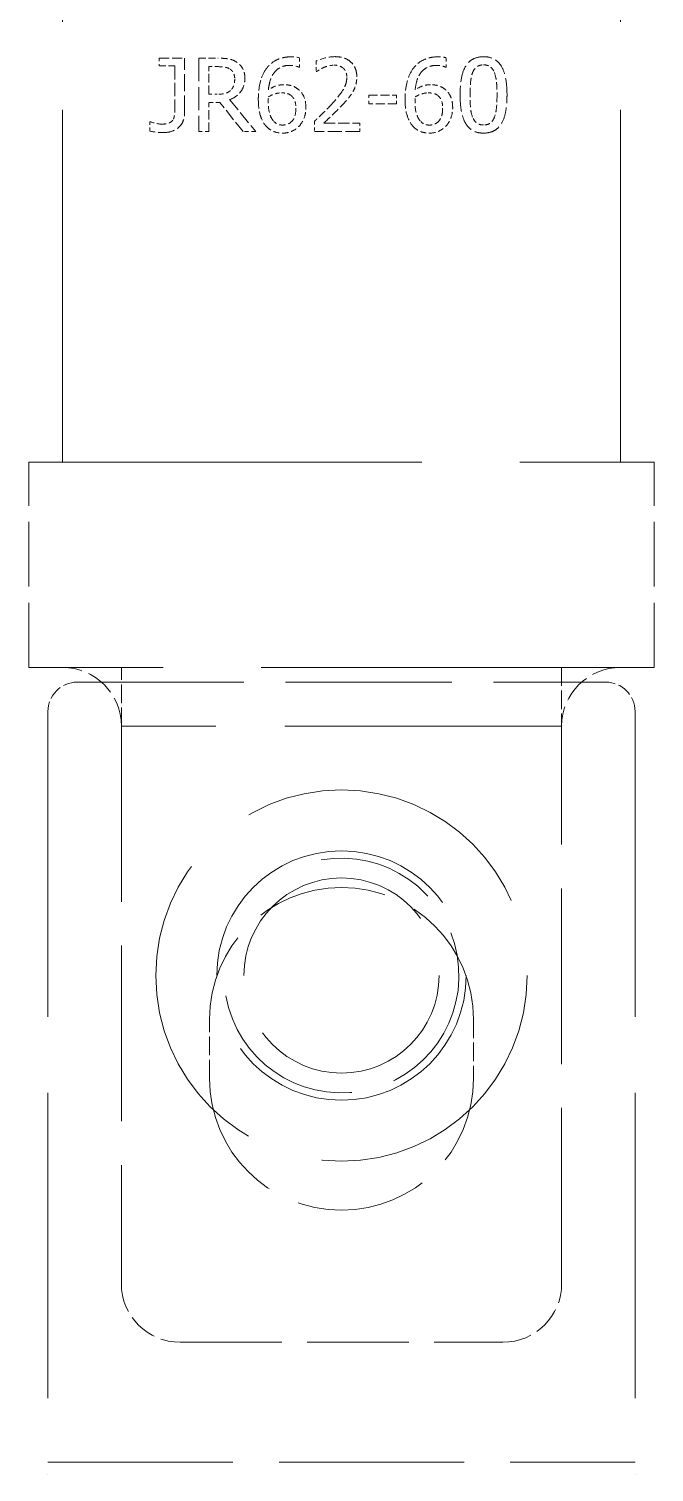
# Model space of a CAD drawing. Header units: millimetres. Extents: x 0 to 5945, y 0 to 4205.
# Drawn here: x 1856.09 to 1877.39, y 637.2 to 686.39 of the extents above; entities that cross this region are included whole.
import ezdxf

# ---------------------------------------------------------------- set-up
doc = ezdxf.new("R2010")
doc.units = ezdxf.units.MM
doc.header["$LTSCALE"] = 5
doc.linetypes.add('DASHED', pattern=[0.2067, 0.1654, -0.0413])
doc.layers.add('가려진 것(ISO)', color=2, linetype='DASHED', lineweight=18)

msp = doc.modelspace()

# ---------------------------------------------------------------- linework, layer by layer
at = {"layer": '가려진 것(ISO)', "ltscale": 14.513788}
for p, q in [((1857.237, 671.623), (1857.237, 701.623)), ((1876.237, 671.623), (1876.237, 701.623))]:
    msp.add_line(p, q, dxfattribs=at)
at = {"layer": '가려진 것(ISO)', "ltscale": 0.408742}
msp.add_line((1860.53, 685.386), (1861.391, 685.386), dxfattribs=at)
at = {"layer": '가려진 것(ISO)', "ltscale": 0.101}
msp.add_line((1860.53, 685.386), (1860.53, 685.121), dxfattribs=at)
at = {"layer": '가려진 것(ISO)', "ltscale": 0.704514}
msp.add_line((1861.391, 683.536), (1861.391, 685.386), dxfattribs=at)
at = {"layer": '가려진 것(ISO)', "ltscale": 0.277625}
msp.add_line((1861.881, 685.386), (1862.525, 685.386), dxfattribs=at)
at = {"layer": '가려진 것(ISO)', "ltscale": 0.952248}
msp.add_line((1861.881, 685.386), (1861.881, 682.886), dxfattribs=at)
at = {"layer": '가려진 것(ISO)', "ltscale": 0.122609}
for p, q in [((1865.307, 685.076), (1865.307, 685.398)), ((1870.307, 685.076), (1870.307, 685.398))]:
    msp.add_line(p, q, dxfattribs=at)
at = {"layer": '가려진 것(ISO)', "ltscale": 0.135729}
msp.add_line((1865.872, 685.289), (1865.872, 684.932), dxfattribs=at)
at = {"layer": '가려진 것(ISO)', "ltscale": 0.254898}
msp.add_line((1861.058, 685.121), (1860.53, 685.121), dxfattribs=at)
at = {"layer": '가려진 것(ISO)', "ltscale": 0.554793}
msp.add_line((1861.058, 685.121), (1861.058, 683.664), dxfattribs=at)
at = {"layer": '가려진 것(ISO)', "ltscale": 0.357995}
msp.add_line((1862.213, 684.158), (1862.213, 685.098), dxfattribs=at)
at = {"layer": '가려진 것(ISO)', "ltscale": 0.140725}
msp.add_line((1862.543, 685.098), (1862.213, 685.098), dxfattribs=at)
at = {"layer": '가려진 것(ISO)', "ltscale": 0.005363}
msp.add_line((1865.307, 685.076), (1865.293, 685.076), dxfattribs=at)
at = {"layer": '가려진 것(ISO)', "ltscale": 0.006873}
msp.add_line((1865.89, 684.932), (1865.872, 684.932), dxfattribs=at)
at = {"layer": '가려진 것(ISO)', "ltscale": 0.005708}
msp.add_line((1870.307, 685.076), (1870.293, 685.076), dxfattribs=at)
at = {"layer": '가려진 것(ISO)', "ltscale": 0.124447}
msp.add_line((1862.213, 684.158), (1862.505, 684.158), dxfattribs=at)
at = {"layer": '가려진 것(ISO)', "ltscale": 0.378833}
msp.add_line((1862.213, 682.886), (1862.213, 683.881), dxfattribs=at)
at = {"layer": '가려진 것(ISO)', "ltscale": 0.162092}
msp.add_line((1862.594, 683.881), (1862.213, 683.881), dxfattribs=at)
at = {"layer": '가려진 것(ISO)', "ltscale": 0.500089}
msp.add_line((1863.384, 682.886), (1862.594, 683.881), dxfattribs=at)
at = {"layer": '가려진 것(ISO)', "ltscale": 0.549816}
msp.add_line((1862.926, 683.974), (1863.816, 682.886), dxfattribs=at)
at = {"layer": '가려진 것(ISO)', "ltscale": 0.364289}
for p, q in [((1867.665, 684.132), (1868.611, 684.132)), ((1868.611, 683.828), (1867.665, 683.828))]:
    msp.add_line(p, q, dxfattribs=at)
at = {"layer": '가려진 것(ISO)', "ltscale": 0.115664}
for p, q in [((1867.665, 684.132), (1867.665, 683.828)), ((1868.611, 683.828), (1868.611, 684.132))]:
    msp.add_line(p, q, dxfattribs=at)
at = {"layer": '가려진 것(ISO)', "ltscale": 0.134957}
msp.add_line((1865.819, 683.241), (1865.819, 682.886), dxfattribs=at)
at = {"layer": '가려진 것(ISO)', "ltscale": 0.009279}
msp.add_line((1860.21, 683.22), (1860.228, 683.22), dxfattribs=at)
at = {"layer": '가려진 것(ISO)', "ltscale": 0.121838}
msp.add_line((1860.21, 683.22), (1860.21, 682.9), dxfattribs=at)
at = {"layer": '가려진 것(ISO)', "ltscale": 0.144507}
msp.add_line((1862.213, 682.886), (1861.881, 682.886), dxfattribs=at)
at = {"layer": '가려진 것(ISO)', "ltscale": 0.173639}
msp.add_line((1863.816, 682.886), (1863.384, 682.886), dxfattribs=at)
at = {"layer": '가려진 것(ISO)', "ltscale": 0.587895}
msp.add_line((1867.361, 682.886), (1865.819, 682.886), dxfattribs=at)
at = {"layer": '가려진 것(ISO)', "ltscale": 0.467898}
msp.add_line((1866.133, 683.176), (1867.361, 683.176), dxfattribs=at)
at = {"layer": '가려진 것(ISO)', "ltscale": 0.110261}
msp.add_line((1867.361, 682.886), (1867.361, 683.176), dxfattribs=at)
at = {"layer": '가려진 것(ISO)', "ltscale": 16.186726}
for p, q in [((1856.087, 671.623), (1877.387, 671.623)), ((1877.387, 664.623), (1856.087, 664.623))]:
    msp.add_line(p, q, dxfattribs=at)
at = {"layer": '가려진 것(ISO)', "ltscale": 2.666475}
for p, q in [((1856.087, 664.623), (1856.087, 671.623)), ((1877.387, 664.623), (1877.387, 671.623))]:
    msp.add_line(p, q, dxfattribs=at)
at = {"layer": '가려진 것(ISO)', "ltscale": 0.761779}
for p, q in [((1859.237, 662.623), (1859.237, 664.623)), ((1874.237, 664.623), (1874.237, 662.623)), ((1862.237, 650.623), (1862.237, 652.623)), ((1871.237, 652.623), (1871.237, 650.623))]:
    msp.add_line(p, q, dxfattribs=at)
at = {"layer": '가려진 것(ISO)', "ltscale": 6.856808}
msp.add_line((1857.737, 664.123), (1875.737, 664.123), dxfattribs=at)
at = {"layer": '가려진 것(ISO)', "ltscale": 12.578616}
for p, q in [((1856.737, 663.123), (1856.737, 637.123)), ((1876.737, 663.123), (1876.737, 637.123))]:
    msp.add_line(p, q, dxfattribs=at)
at = {"layer": '가려진 것(ISO)', "ltscale": 11.399102}
msp.add_line((1874.237, 662.623), (1859.237, 662.623), dxfattribs=at)
at = {"layer": '가려진 것(ISO)', "ltscale": 7.237747}
for p, q in [((1859.237, 662.623), (1859.237, 643.623)), ((1874.237, 643.623), (1874.237, 662.623))]:
    msp.add_line(p, q, dxfattribs=at)
at = {"layer": '가려진 것(ISO)', "ltscale": 4.190233}
msp.add_line((1861.237, 641.623), (1872.237, 641.623), dxfattribs=at)
at = {"layer": '가려진 것(ISO)', "ltscale": 7.618686}
msp.add_line((1856.737, 637.532), (1876.737, 637.532), dxfattribs=at)
at = {"layer": '가려진 것(ISO)', "ltscale": 12.817657}
msp.add_circle((1866.737, 654.123), 6.325, dxfattribs=at)
at = {"layer": '가려진 것(ISO)', "ltscale": 12.918983}
msp.add_circle((1866.737, 654.123), 4.25, dxfattribs=at)
at = {"layer": '가려진 것(ISO)', "ltscale": 10.102645}
msp.add_circle((1866.737, 654.123), 3.324, dxfattribs=at)
at = {"layer": '가려진 것(ISO)', "ltscale": 1.196656}
for centre, start, end in [((1857.237, 662.623), 0, 90), ((1876.237, 662.623), 90, 180), ((1861.237, 643.623), 180, 270), ((1872.237, 643.623), 270, 0)]:
    msp.add_arc(centre, 2, start, end, dxfattribs=at)
at = {"layer": '가려진 것(ISO)', "ltscale": 0.598278}
for centre, start, end in [((1857.737, 663.123), 90, 180), ((1875.737, 663.123), 0, 90)]:
    msp.add_arc(centre, 1, start, end, dxfattribs=at)
at = {"layer": '가려진 것(ISO)', "ltscale": 7.180437}
msp.add_arc((1866.737, 654.123), 4, 190, 100, dxfattribs=at)
at = {"layer": '가려진 것(ISO)', "ltscale": 5.385303}
for centre, start, end in [((1866.737, 652.623), 0, 180), ((1866.737, 650.623), 180, 0)]:
    msp.add_arc(centre, 4.5, start, end, dxfattribs=at)
at = {"layer": '가려진 것(ISO)', "ltscale": 0.273012}
msp.add_open_spline([(1863.161, 685.254), (1863.086, 685.303), (1863.007, 685.337), (1862.826, 685.377), (1862.701, 685.382), (1862.596, 685.386), (1862.561, 685.386), (1862.525, 685.386)], degree=3, knots=[-0.05466437, -0.05466437, -0.05466437, -0.05466437, -0.03459199, -0.03459199, -0.01180829, -0.01180829, 0, 0, 0, 0], dxfattribs=at)
at = {"layer": '가려진 것(ISO)', "ltscale": 0.25046}
msp.add_open_spline([(1863.445, 684.707), (1863.445, 684.765), (1863.44, 684.824), (1863.417, 684.931), (1863.4, 684.979), (1863.355, 685.064), (1863.311, 685.136), (1863.207, 685.223), (1863.184, 685.239), (1863.161, 685.254)], degree=3, knots=[-0.1246315, -0.1246315, -0.1246315, -0.1246315, -0.0812809, -0.0812809, -0.0425618, -0.0425618, -0.0086872, -0.0086872, 0, 0, 0, 0], dxfattribs=at)
at = {"layer": '가려진 것(ISO)', "ltscale": 0.3789}
msp.add_open_spline([(1865.023, 685.433), (1864.939, 685.433), (1864.855, 685.426), (1864.697, 685.394), (1864.623, 685.371), (1864.472, 685.302), (1864.361, 685.238), (1864.229, 685.098), (1864.201, 685.065), (1864.176, 685.03)], degree=3, knots=[-0.1415252, -0.1415252, -0.1415252, -0.1415252, -0.0985965, -0.0985965, -0.0587664, -0.0587664, -0.013082, -0.013082, 0, 0, 0, 0], dxfattribs=at)
at = {"layer": '가려진 것(ISO)', "ltscale": 0.110616}
msp.add_open_spline([(1865.307, 685.398), (1865.228, 685.424), (1865.137, 685.43), (1865.054, 685.432), (1865.039, 685.433), (1865.023, 685.433)], degree=3, knots=[-0.02531161, -0.02531161, -0.02531161, -0.02531161, -0.00470546, -0.00470546, 0, 0, 0, 0], dxfattribs=at)
at = {"layer": '가려진 것(ISO)', "ltscale": 0.252628}
msp.add_open_spline([(1866.512, 685.439), (1866.316, 685.439), (1866.12, 685.39), (1865.916, 685.309), (1865.893, 685.299), (1865.872, 685.289)], degree=3, knots=[-0.06594445, -0.06594445, -0.06594445, -0.06594445, -0.00718469, -0.00718469, 0, 0, 0, 0], dxfattribs=at)
at = {"layer": '가려진 것(ISO)', "ltscale": 0.437306}
msp.add_open_spline([(1867.258, 684.752), (1867.258, 684.828), (1867.249, 684.904), (1867.209, 685.043), (1867.18, 685.105), (1867.102, 685.215), (1867.047, 685.275), (1866.886, 685.376), (1866.796, 685.407), (1866.639, 685.434), (1866.576, 685.439), (1866.512, 685.439)], degree=3, knots=[-0.1385155, -0.1385155, -0.1385155, -0.1385155, -0.105797, -0.105797, -0.0758174, -0.0758174, -0.0476943, -0.0476943, -0.0189913, -0.0189913, 0, 0, 0, 0], dxfattribs=at)
at = {"layer": '가려진 것(ISO)', "ltscale": 0.385581}
msp.add_open_spline([(1870.023, 685.433), (1869.939, 685.433), (1869.854, 685.426), (1869.694, 685.393), (1869.619, 685.369), (1869.467, 685.299), (1869.359, 685.236), (1869.229, 685.098), (1869.201, 685.065), (1869.176, 685.03)], degree=3, knots=[-0.1420813, -0.1420813, -0.1420813, -0.1420813, -0.0980684, -0.0980684, -0.0578578, -0.0578578, -0.0131224, -0.0131224, 0, 0, 0, 0], dxfattribs=at)
at = {"layer": '가려진 것(ISO)', "ltscale": 0.116559}
msp.add_open_spline([(1870.307, 685.398), (1870.227, 685.425), (1870.134, 685.43), (1870.053, 685.432), (1870.038, 685.433), (1870.023, 685.433)], degree=3, knots=[-0.0260772, -0.0260772, -0.0260772, -0.0260772, -0.00471545, -0.00471545, 0, 0, 0, 0], dxfattribs=at)
at = {"layer": '가려진 것(ISO)', "ltscale": 0.690458}
msp.add_open_spline([(1871.577, 685.437), (1871.466, 685.437), (1871.353, 685.42), (1871.174, 685.338), (1871.109, 685.29), (1870.979, 685.15), (1870.931, 685.059), (1870.836, 684.816), (1870.805, 684.633), (1870.781, 684.355), (1870.777, 684.243), (1870.777, 684.134)], degree=3, knots=[-0.1670447, -0.1670447, -0.1670447, -0.1670447, -0.1347496, -0.1347496, -0.1121471, -0.1121471, -0.0838653, -0.0838653, -0.0328227, -0.0328227, 0, 0, 0, 0], dxfattribs=at)
at = {"layer": '가려진 것(ISO)', "ltscale": 0.699436}
msp.add_open_spline([(1872.375, 684.136), (1872.375, 684.343), (1872.361, 684.564), (1872.287, 684.882), (1872.248, 684.998), (1872.157, 685.156), (1872.105, 685.233), (1871.945, 685.358), (1871.86, 685.396), (1871.706, 685.431), (1871.642, 685.437), (1871.577, 685.437)], degree=3, knots=[-0.2611007, -0.2611007, -0.2611007, -0.2611007, -0.1542755, -0.1542755, -0.0907483, -0.0907483, -0.0549056, -0.0549056, -0.0224065, -0.0224065, 0, 0, 0, 0], dxfattribs=at)
at = {"layer": '가려진 것(ISO)', "ltscale": 0.171168}
msp.add_open_spline([(1862.543, 685.098), (1862.663, 685.098), (1862.737, 685.088), (1862.839, 685.065), (1862.892, 685.045), (1862.941, 685.013)], degree=3, knots=[-0.03406026, -0.03406026, -0.03406026, -0.03406026, -0.01837756, -0.01837756, 0, 0, 0, 0], dxfattribs=at)
at = {"layer": '가려진 것(ISO)', "ltscale": 0.377433}
msp.add_open_spline([(1862.926, 683.974), (1863.022, 684.01), (1863.113, 684.059), (1863.24, 684.169), (1863.3, 684.231), (1863.393, 684.391), (1863.421, 684.476), (1863.442, 684.612), (1863.445, 684.66), (1863.445, 684.707)], degree=3, knots=[-0.1196822, -0.1196822, -0.1196822, -0.1196822, -0.0707649, -0.0707649, -0.0415471, -0.0415471, -0.0142504, -0.0142504, 0, 0, 0, 0], dxfattribs=at)
at = {"layer": '가려진 것(ISO)', "ltscale": 0.149238}
msp.add_open_spline([(1862.941, 685.013), (1862.97, 684.994), (1862.996, 684.97), (1863.038, 684.918), (1863.056, 684.889), (1863.09, 684.797), (1863.099, 684.739), (1863.099, 684.681)], degree=3, knots=[-0.0443716, -0.0443716, -0.0443716, -0.0443716, -0.02972846, -0.02972846, -0.01746242, -0.01746242, 0, 0, 0, 0], dxfattribs=at)
at = {"layer": '가려진 것(ISO)', "ltscale": 0.419814}
msp.add_open_spline([(1864.176, 685.03), (1864.092, 684.913), (1864.032, 684.783), (1863.947, 684.504), (1863.919, 684.343), (1863.904, 684.101), (1863.903, 684.042), (1863.903, 683.984)], degree=3, knots=[-0.1276001, -0.1276001, -0.1276001, -0.1276001, -0.0727855, -0.0727855, -0.0175093, -0.0175093, 0, 0, 0, 0], dxfattribs=at)
at = {"layer": '가려진 것(ISO)', "ltscale": 0.476875}
msp.add_open_spline([(1864.247, 684.308), (1864.256, 684.41), (1864.273, 684.513), (1864.327, 684.693), (1864.361, 684.773), (1864.464, 684.931), (1864.526, 684.988), (1864.651, 685.075), (1864.728, 685.108), (1864.866, 685.138), (1864.922, 685.143), (1864.979, 685.143)], degree=3, knots=[-0.1012376, -0.1012376, -0.1012376, -0.1012376, -0.080962, -0.080962, -0.0636958, -0.0636958, -0.0432584, -0.0432584, -0.0171702, -0.0171702, 0, 0, 0, 0], dxfattribs=at)
at = {"layer": '가려진 것(ISO)', "ltscale": 0.12489}
msp.add_open_spline([(1864.979, 685.143), (1865.129, 685.143), (1865.224, 685.105), (1865.273, 685.086), (1865.283, 685.081), (1865.293, 685.076)], degree=3, knots=[-0.01594945, -0.01594945, -0.01594945, -0.01594945, -0.00327413, -0.00327413, 0, 0, 0, 0], dxfattribs=at)
at = {"layer": '가려진 것(ISO)', "ltscale": 0.106803}
msp.add_open_spline([(1865.89, 684.932), (1865.918, 684.951), (1865.95, 684.972), (1866.009, 685.009), (1866.045, 685.031), (1866.106, 685.059), (1866.12, 685.065), (1866.133, 685.07)], degree=3, knots=[-0.0349566, -0.0349566, -0.0349566, -0.0349566, -0.02032554, -0.02032554, -0.0044055, -0.0044055, 0, 0, 0, 0], dxfattribs=at)
at = {"layer": '가려진 것(ISO)', "ltscale": 0.139302}
msp.add_open_spline([(1866.133, 685.07), (1866.218, 685.105), (1866.324, 685.139), (1866.454, 685.148), (1866.471, 685.149), (1866.488, 685.149)], degree=3, knots=[-0.0390824, -0.0390824, -0.0390824, -0.0390824, -0.00516558, -0.00516558, 0, 0, 0, 0], dxfattribs=at)
at = {"layer": '가려진 것(ISO)', "ltscale": 0.397771}
msp.add_open_spline([(1866.917, 684.734), (1866.917, 684.677), (1866.911, 684.62), (1866.885, 684.507), (1866.866, 684.452), (1866.811, 684.336), (1866.749, 684.223), (1866.524, 683.955), (1866.474, 683.898), (1866.423, 683.842)], degree=3, knots=[-0.2414012, -0.2414012, -0.2414012, -0.2414012, -0.173911, -0.173911, -0.104866, -0.104866, -0.022557, -0.022557, 0, 0, 0, 0], dxfattribs=at)
at = {"layer": '가려진 것(ISO)', "ltscale": 0.125375}
msp.add_open_spline([(1866.488, 685.149), (1866.538, 685.149), (1866.588, 685.144), (1866.679, 685.118), (1866.721, 685.1), (1866.771, 685.066), (1866.783, 685.057), (1866.794, 685.048)], degree=3, knots=[-0.03310011, -0.03310011, -0.03310011, -0.03310011, -0.01813596, -0.01813596, -0.00446671, -0.00446671, 0, 0, 0, 0], dxfattribs=at)
at = {"layer": '가려진 것(ISO)', "ltscale": 0.13261}
msp.add_open_spline([(1866.794, 685.048), (1866.811, 685.033), (1866.826, 685.017), (1866.853, 684.981), (1866.865, 684.961), (1866.895, 684.9), (1866.909, 684.852), (1866.917, 684.773), (1866.917, 684.753), (1866.917, 684.734)], degree=3, knots=[-0.04237306, -0.04237306, -0.04237306, -0.04237306, -0.03333512, -0.03333512, -0.02397908, -0.02397908, -0.00586038, -0.00586038, 0, 0, 0, 0], dxfattribs=at)
at = {"layer": '가려진 것(ISO)', "ltscale": 0.199185}
msp.add_open_spline([(1867.128, 684.252), (1867.164, 684.313), (1867.192, 684.378), (1867.231, 684.503), (1867.248, 684.574), (1867.257, 684.696), (1867.258, 684.724), (1867.258, 684.752)], degree=3, knots=[-0.07006802, -0.07006802, -0.07006802, -0.07006802, -0.03676824, -0.03676824, -0.00832138, -0.00832138, 0, 0, 0, 0], dxfattribs=at)
at = {"layer": '가려진 것(ISO)', "ltscale": 0.419428}
msp.add_open_spline([(1869.176, 685.03), (1869.093, 684.913), (1869.032, 684.783), (1868.954, 684.527), (1868.921, 684.369), (1868.905, 684.103), (1868.903, 684.044), (1868.903, 683.984)], degree=3, knots=[-0.1527943, -0.1527943, -0.1527943, -0.1527943, -0.0798748, -0.0798748, -0.0178348, -0.0178348, 0, 0, 0, 0], dxfattribs=at)
at = {"layer": '가려진 것(ISO)', "ltscale": 0.482421}
msp.add_open_spline([(1869.247, 684.308), (1869.256, 684.411), (1869.274, 684.515), (1869.329, 684.698), (1869.364, 684.779), (1869.468, 684.935), (1869.53, 684.991), (1869.656, 685.078), (1869.734, 685.11), (1869.871, 685.138), (1869.925, 685.143), (1869.979, 685.143)], degree=3, knots=[-0.1031542, -0.1031542, -0.1031542, -0.1031542, -0.0823248, -0.0823248, -0.0645838, -0.0645838, -0.044015, -0.044015, -0.0171005, -0.0171005, 0, 0, 0, 0], dxfattribs=at)
at = {"layer": '가려진 것(ISO)', "ltscale": 0.131135}
msp.add_open_spline([(1869.979, 685.143), (1870.131, 685.143), (1870.227, 685.104), (1870.274, 685.085), (1870.284, 685.081), (1870.293, 685.076)], degree=3, knots=[-0.01621827, -0.01621827, -0.01621827, -0.01621827, -0.00322432, -0.00322432, 0, 0, 0, 0], dxfattribs=at)
at = {"layer": '가려진 것(ISO)', "ltscale": 0.29436}
msp.add_open_spline([(1871.117, 684.134), (1871.117, 684.294), (1871.121, 684.455), (1871.151, 684.709), (1871.17, 684.809), (1871.204, 684.896)], degree=3, knots=[-0.07679167, -0.07679167, -0.07679167, -0.07679167, -0.02855561, -0.02855561, 0, 0, 0, 0], dxfattribs=at)
at = {"layer": '가려진 것(ISO)', "ltscale": 0.203335}
msp.add_open_spline([(1871.204, 684.896), (1871.227, 684.952), (1871.257, 685.005), (1871.337, 685.092), (1871.377, 685.114), (1871.46, 685.151), (1871.519, 685.159), (1871.577, 685.159)], degree=3, knots=[-0.040214, -0.040214, -0.040214, -0.040214, -0.03024949, -0.03024949, -0.01996738, -0.01996738, 0, 0, 0, 0], dxfattribs=at)
at = {"layer": '가려진 것(ISO)', "ltscale": 0.203215}
msp.add_open_spline([(1871.577, 685.159), (1871.633, 685.159), (1871.689, 685.151), (1871.767, 685.119), (1871.809, 685.097), (1871.892, 685.008), (1871.921, 684.957), (1871.944, 684.9)], degree=3, knots=[-0.08060215, -0.08060215, -0.08060215, -0.08060215, -0.03942196, -0.03942196, -0.01881547, -0.01881547, 0, 0, 0, 0], dxfattribs=at)
at = {"layer": '가려진 것(ISO)', "ltscale": 0.295907}
msp.add_open_spline([(1871.944, 684.9), (1871.945, 684.895), (1871.947, 684.891), (1871.993, 684.769), (1872.009, 684.64), (1872.023, 684.506), (1872.027, 684.438), (1872.032, 684.333), (1872.033, 684.295), (1872.034, 684.237), (1872.034, 684.217), (1872.035, 684.177), (1872.035, 684.156), (1872.035, 684.136)], degree=3, knots=[-0.06467938, -0.06467938, -0.06467938, -0.06467938, -0.06391899, -0.06391899, -0.04361818, -0.04361818, -0.02343917, -0.02343917, -0.01210633, -0.01210633, -0.00611506, -0.00611506, 0, 0, 0, 0], dxfattribs=at)
at = {"layer": '가려진 것(ISO)', "ltscale": 0.199946}
msp.add_open_spline([(1862.957, 684.288), (1862.93, 684.262), (1862.901, 684.24), (1862.822, 684.197), (1862.781, 684.187), (1862.679, 684.165), (1862.59, 684.158), (1862.505, 684.158)], degree=3, knots=[-0.03811285, -0.03811285, -0.03811285, -0.03811285, -0.03413639, -0.03413639, -0.02835052, -0.02835052, 0, 0, 0, 0], dxfattribs=at)
at = {"layer": '가려진 것(ISO)', "ltscale": 0.166024}
msp.add_open_spline([(1863.099, 684.681), (1863.099, 684.633), (1863.095, 684.585), (1863.076, 684.481), (1863.06, 684.441), (1863.026, 684.368), (1862.995, 684.325), (1862.957, 684.288)], degree=3, knots=[-0.03133394, -0.03133394, -0.03133394, -0.03133394, -0.02472151, -0.02472151, -0.01669633, -0.01669633, 0, 0, 0, 0], dxfattribs=at)
at = {"layer": '가려진 것(ISO)', "ltscale": 0.217692}
msp.add_open_spline([(1864.768, 684.483), (1864.686, 684.483), (1864.606, 684.472), (1864.461, 684.428), (1864.387, 684.395), (1864.292, 684.338), (1864.269, 684.323), (1864.247, 684.308)], degree=3, knots=[-0.06421569, -0.06421569, -0.06421569, -0.06421569, -0.03418018, -0.03418018, -0.00818489, -0.00818489, 0, 0, 0, 0], dxfattribs=at)
at = {"layer": '가려진 것(ISO)', "ltscale": 0.199722}
msp.add_open_spline([(1865.252, 684.335), (1865.192, 684.379), (1865.125, 684.42), (1864.986, 684.467), (1864.912, 684.476), (1864.821, 684.482), (1864.794, 684.483), (1864.768, 684.483)], degree=3, knots=[-0.04850563, -0.04850563, -0.04850563, -0.04850563, -0.02793351, -0.02793351, -0.00810398, -0.00810398, 0, 0, 0, 0], dxfattribs=at)
at = {"layer": '가려진 것(ISO)', "ltscale": 0.275053}
msp.add_open_spline([(1865.524, 683.696), (1865.524, 683.823), (1865.506, 683.952), (1865.435, 684.122), (1865.397, 684.198), (1865.302, 684.294), (1865.278, 684.315), (1865.252, 684.335)], degree=3, knots=[-0.1095565, -0.1095565, -0.1095565, -0.1095565, -0.0407012, -0.0407012, -0.0097458, -0.0097458, 0, 0, 0, 0], dxfattribs=at)
at = {"layer": '가려진 것(ISO)', "ltscale": 0.207195}
msp.add_open_spline([(1866.794, 683.824), (1866.901, 683.938), (1867.007, 684.056), (1867.104, 684.209), (1867.116, 684.23), (1867.128, 684.252)], degree=3, knots=[-0.05434165, -0.05434165, -0.05434165, -0.05434165, -0.00731404, -0.00731404, 0, 0, 0, 0], dxfattribs=at)
at = {"layer": '가려진 것(ISO)', "ltscale": 0.220766}
msp.add_open_spline([(1869.768, 684.483), (1869.687, 684.483), (1869.606, 684.473), (1869.461, 684.428), (1869.387, 684.395), (1869.292, 684.338), (1869.269, 684.323), (1869.247, 684.308)], degree=3, knots=[-0.06500578, -0.06500578, -0.06500578, -0.06500578, -0.03439535, -0.03439535, -0.00819549, -0.00819549, 0, 0, 0, 0], dxfattribs=at)
at = {"layer": '가려진 것(ISO)', "ltscale": 0.20766}
msp.add_open_spline([(1870.252, 684.335), (1870.205, 684.37), (1870.155, 684.401), (1870.069, 684.44), (1870.024, 684.456), (1869.919, 684.474), (1869.882, 684.478), (1869.819, 684.482), (1869.794, 684.483), (1869.768, 684.483)], degree=3, knots=[-0.07814811, -0.07814811, -0.07814811, -0.07814811, -0.04204702, -0.04204702, -0.01985752, -0.01985752, -0.00813201, -0.00813201, 0, 0, 0, 0], dxfattribs=at)
at = {"layer": '가려진 것(ISO)', "ltscale": 0.278911}
msp.add_open_spline([(1870.524, 683.696), (1870.524, 683.764), (1870.519, 683.831), (1870.496, 683.957), (1870.48, 684.015), (1870.435, 684.123), (1870.396, 684.2), (1870.299, 684.297), (1870.276, 684.316), (1870.252, 684.335)], degree=3, knots=[-0.1155483, -0.1155483, -0.1155483, -0.1155483, -0.0771804, -0.0771804, -0.0424328, -0.0424328, -0.0095292, -0.0095292, 0, 0, 0, 0], dxfattribs=at)
at = {"layer": '가려진 것(ISO)', "ltscale": 0.377677}
msp.add_open_spline([(1863.903, 683.984), (1863.903, 683.807), (1863.918, 683.615), (1863.992, 683.37), (1864.034, 683.251), (1864.131, 683.114), (1864.154, 683.086), (1864.178, 683.06)], degree=3, knots=[-0.1411496, -0.1411496, -0.1411496, -0.1411496, -0.0510475, -0.0510475, -0.010874, -0.010874, 0, 0, 0, 0], dxfattribs=at)
at = {"layer": '가려진 것(ISO)', "ltscale": 0.060158}
for points, knots in [([(1864.241, 683.909), (1864.241, 683.958), (1864.243, 683.987), (1864.245, 684.02), (1864.246, 684.044), (1864.247, 684.067)], [-0.009827418, -0.009827418, -0.009827418, -0.009827418, -0.007095871, -0.007095871, 0, 0, 0, 0]), ([(1869.241, 683.909), (1869.241, 683.958), (1869.243, 683.987), (1869.245, 684.02), (1869.246, 684.044), (1869.247, 684.067)], [-0.009827764, -0.009827764, -0.009827764, -0.009827764, -0.007095883, -0.007095883, 0, 0, 0, 0])]:
    msp.add_open_spline(points, degree=3, knots=knots, dxfattribs=at)
at = {"layer": '가려진 것(ISO)', "ltscale": 0.266972}
msp.add_open_spline([(1864.419, 683.249), (1864.392, 683.279), (1864.368, 683.314), (1864.321, 683.404), (1864.302, 683.46), (1864.253, 683.612), (1864.241, 683.763), (1864.241, 683.909)], degree=3, knots=[-0.06262417, -0.06262417, -0.06262417, -0.06262417, -0.05502288, -0.05502288, -0.04390524, -0.04390524, 0, 0, 0, 0], dxfattribs=at)
at = {"layer": '가려진 것(ISO)', "ltscale": 0.184592}
msp.add_open_spline([(1864.247, 684.067), (1864.341, 684.126), (1864.417, 684.154), (1864.539, 684.193), (1864.615, 684.205), (1864.693, 684.205)], degree=3, knots=[-0.0394706, -0.0394706, -0.0394706, -0.0394706, -0.02391713, -0.02391713, 0, 0, 0, 0], dxfattribs=at)
at = {"layer": '가려진 것(ISO)', "ltscale": 0.13104}
msp.add_open_spline([(1864.693, 684.205), (1864.775, 684.205), (1864.845, 684.194), (1864.933, 684.169), (1864.975, 684.148), (1865.013, 684.118)], degree=3, knots=[-0.02782606, -0.02782606, -0.02782606, -0.02782606, -0.01471201, -0.01471201, 0, 0, 0, 0], dxfattribs=at)
at = {"layer": '가려진 것(ISO)', "ltscale": 0.185184}
msp.add_open_spline([(1865.013, 684.118), (1865.042, 684.094), (1865.068, 684.067), (1865.116, 684.001), (1865.132, 683.967), (1865.173, 683.864), (1865.183, 683.774), (1865.183, 683.682)], degree=3, knots=[-0.04503014, -0.04503014, -0.04503014, -0.04503014, -0.03698383, -0.03698383, -0.02747081, -0.02747081, 0, 0, 0, 0], dxfattribs=at)
at = {"layer": '가려진 것(ISO)', "ltscale": 0.325045}
msp.add_open_spline([(1866.423, 683.842), (1866.328, 683.738), (1866.174, 683.577), (1865.882, 683.3), (1865.851, 683.27), (1865.819, 683.241)], degree=3, knots=[-0.120928, -0.120928, -0.120928, -0.120928, -0.0129409, -0.0129409, 0, 0, 0, 0], dxfattribs=at)
at = {"layer": '가려진 것(ISO)', "ltscale": 0.352644}
msp.add_open_spline([(1866.133, 683.176), (1866.234, 683.269), (1866.481, 683.495), (1866.731, 683.757), (1866.763, 683.79), (1866.794, 683.824)], degree=3, knots=[-0.1086404, -0.1086404, -0.1086404, -0.1086404, -0.0137507, -0.0137507, 0, 0, 0, 0], dxfattribs=at)
at = {"layer": '가려진 것(ISO)', "ltscale": 0.377235}
msp.add_open_spline([(1868.903, 683.984), (1868.903, 683.806), (1868.919, 683.613), (1868.998, 683.35), (1869.042, 683.24), (1869.131, 683.114), (1869.154, 683.086), (1869.178, 683.06)], degree=3, knots=[-0.1134236, -0.1134236, -0.1134236, -0.1134236, -0.0469434, -0.0469434, -0.0108884, -0.0108884, 0, 0, 0, 0], dxfattribs=at)
at = {"layer": '가려진 것(ISO)', "ltscale": 0.267162}
msp.add_open_spline([(1869.419, 683.249), (1869.392, 683.279), (1869.368, 683.314), (1869.321, 683.404), (1869.302, 683.46), (1869.253, 683.612), (1869.241, 683.762), (1869.241, 683.909)], degree=3, knots=[-0.06303316, -0.06303316, -0.06303316, -0.06303316, -0.05533192, -0.05533192, -0.0441015, -0.0441015, 0, 0, 0, 0], dxfattribs=at)
at = {"layer": '가려진 것(ISO)', "ltscale": 0.186866}
msp.add_open_spline([(1869.247, 684.067), (1869.341, 684.126), (1869.417, 684.154), (1869.54, 684.193), (1869.616, 684.205), (1869.693, 684.205)], degree=3, knots=[-0.04016794, -0.04016794, -0.04016794, -0.04016794, -0.02437245, -0.02437245, 0, 0, 0, 0], dxfattribs=at)
at = {"layer": '가려진 것(ISO)', "ltscale": 0.135257}
msp.add_open_spline([(1869.693, 684.205), (1869.78, 684.205), (1869.849, 684.192), (1869.929, 684.171), (1869.973, 684.149), (1870.013, 684.118)], degree=3, knots=[-0.0262599, -0.0262599, -0.0262599, -0.0262599, -0.0158156, -0.0158156, 0, 0, 0, 0], dxfattribs=at)
at = {"layer": '가려진 것(ISO)', "ltscale": 0.186913}
msp.add_open_spline([(1870.013, 684.118), (1870.042, 684.094), (1870.068, 684.068), (1870.117, 684.001), (1870.133, 683.967), (1870.174, 683.861), (1870.183, 683.768), (1870.183, 683.682)], degree=3, knots=[-0.04140777, -0.04140777, -0.04140777, -0.04140777, -0.03431327, -0.03431327, -0.02586775, -0.02586775, 0, 0, 0, 0], dxfattribs=at)
at = {"layer": '가려진 것(ISO)', "ltscale": 0.688916}
msp.add_open_spline([(1870.777, 684.134), (1870.777, 683.889), (1870.797, 683.646), (1870.894, 683.291), (1870.941, 683.201), (1871.022, 683.072), (1871.076, 683.011), (1871.216, 682.907), (1871.298, 682.873), (1871.448, 682.839), (1871.513, 682.833), (1871.577, 682.833)], degree=3, knots=[-0.128, -0.128, -0.128, -0.128, -0.0990379, -0.0990379, -0.0785246, -0.0785246, -0.0521666, -0.0521666, -0.0221877, -0.0221877, 0, 0, 0, 0], dxfattribs=at)
at = {"layer": '가려진 것(ISO)', "ltscale": 0.291269}
msp.add_open_spline([(1871.202, 683.38), (1871.152, 683.512), (1871.138, 683.639), (1871.121, 683.834), (1871.117, 683.995), (1871.117, 684.134)], degree=3, knots=[-0.0584137, -0.0584137, -0.0584137, -0.0584137, -0.04176152, -0.04176152, 0, 0, 0, 0], dxfattribs=at)
at = {"layer": '가려진 것(ISO)', "ltscale": 0.701225}
msp.add_open_spline([(1871.577, 682.833), (1871.661, 682.833), (1871.746, 682.844), (1871.898, 682.891), (1871.966, 682.926), (1872.097, 683.03), (1872.154, 683.1), (1872.266, 683.302), (1872.306, 683.442), (1872.347, 683.665), (1872.358, 683.752), (1872.368, 683.887), (1872.371, 683.935), (1872.374, 684.034), (1872.375, 684.085), (1872.375, 684.136)], degree=3, knots=[-0.1843458, -0.1843458, -0.1843458, -0.1843458, -0.1550591, -0.1550591, -0.1286312, -0.1286312, -0.0983978, -0.0983978, -0.0557832, -0.0557832, -0.0297485, -0.0297485, -0.0152807, -0.0152807, 0, 0, 0, 0], dxfattribs=at)
at = {"layer": '가려진 것(ISO)', "ltscale": 0.294924}
msp.add_open_spline([(1872.035, 684.136), (1872.035, 683.889), (1872.021, 683.738), (1871.999, 683.561), (1871.98, 683.461), (1871.946, 683.374)], degree=3, knots=[-0.05386298, -0.05386298, -0.05386298, -0.05386298, -0.02853053, -0.02853053, 0, 0, 0, 0], dxfattribs=at)
at = {"layer": '가려진 것(ISO)', "ltscale": 0.196239}
msp.add_open_spline([(1860.988, 683.275), (1860.974, 683.255), (1860.958, 683.238), (1860.919, 683.207), (1860.896, 683.193), (1860.834, 683.166), (1860.775, 683.147), (1860.65, 683.14), (1860.628, 683.139), (1860.607, 683.139)], degree=3, knots=[-0.09191566, -0.09191566, -0.09191566, -0.09191566, -0.07159943, -0.07159943, -0.04779274, -0.04779274, -0.00843318, -0.00843318, 0, 0, 0, 0], dxfattribs=at)
at = {"layer": '가려진 것(ISO)', "ltscale": 0.492594}
msp.add_open_spline([(1860.651, 682.852), (1860.752, 682.852), (1860.857, 682.863), (1861.036, 682.923), (1861.113, 682.964), (1861.219, 683.054), (1861.267, 683.103), (1861.344, 683.241), (1861.367, 683.312), (1861.387, 683.436), (1861.391, 683.486), (1861.391, 683.536)], degree=3, knots=[-0.177534, -0.177534, -0.177534, -0.177534, -0.114718, -0.114718, -0.0647415, -0.0647415, -0.0381307, -0.0381307, -0.0150178, -0.0150178, 0, 0, 0, 0], dxfattribs=at)
at = {"layer": '가려진 것(ISO)', "ltscale": 0.155152}
msp.add_open_spline([(1861.058, 683.664), (1861.058, 683.549), (1861.051, 683.463), (1861.036, 683.378), (1861.025, 683.341), (1861.001, 683.296), (1860.995, 683.285), (1860.988, 683.275)], degree=3, knots=[-0.03024456, -0.03024456, -0.03024456, -0.03024456, -0.01604566, -0.01604566, -0.00409884, -0.00409884, 0, 0, 0, 0], dxfattribs=at)
at = {"layer": '가려진 것(ISO)', "ltscale": 0.137587}
msp.add_open_spline([(1864.731, 683.107), (1864.7, 683.107), (1864.668, 683.11), (1864.613, 683.122), (1864.581, 683.131), (1864.5, 683.17), (1864.457, 683.207), (1864.419, 683.249)], degree=3, knots=[-0.04080781, -0.04080781, -0.04080781, -0.04080781, -0.02751254, -0.02751254, -0.01695054, -0.01695054, 0, 0, 0, 0], dxfattribs=at)
at = {"layer": '가려진 것(ISO)', "ltscale": 0.317763}
msp.add_open_spline([(1865.183, 683.682), (1865.183, 683.571), (1865.169, 683.463), (1865.108, 683.316), (1865.078, 683.268), (1864.999, 683.189), (1864.956, 683.16), (1864.852, 683.117), (1864.792, 683.107), (1864.731, 683.107)], degree=3, knots=[-0.08234325, -0.08234325, -0.08234325, -0.08234325, -0.05235454, -0.05235454, -0.03448953, -0.03448953, -0.01854459, -0.01854459, 0, 0, 0, 0], dxfattribs=at)
at = {"layer": '가려진 것(ISO)', "ltscale": 0.262154}
msp.add_open_spline([(1865.289, 683.068), (1865.353, 683.134), (1865.403, 683.211), (1865.489, 683.402), (1865.51, 683.502), (1865.522, 683.625), (1865.524, 683.66), (1865.524, 683.696)], degree=3, knots=[-0.05765717, -0.05765717, -0.05765717, -0.05765717, -0.03699472, -0.03699472, -0.01079487, -0.01079487, 0, 0, 0, 0], dxfattribs=at)
at = {"layer": '가려진 것(ISO)', "ltscale": 0.139785}
msp.add_open_spline([(1869.731, 683.107), (1869.7, 683.107), (1869.668, 683.11), (1869.615, 683.121), (1869.582, 683.13), (1869.5, 683.17), (1869.457, 683.207), (1869.419, 683.249)], degree=3, knots=[-0.0443092, -0.0443092, -0.0443092, -0.0443092, -0.02841092, -0.02841092, -0.01708528, -0.01708528, 0, 0, 0, 0], dxfattribs=at)
at = {"layer": '가려진 것(ISO)', "ltscale": 0.32314}
msp.add_open_spline([(1870.183, 683.682), (1870.183, 683.581), (1870.172, 683.474), (1870.108, 683.312), (1870.074, 683.267), (1870.006, 683.195), (1869.962, 683.164), (1869.855, 683.117), (1869.794, 683.107), (1869.731, 683.107)], degree=3, knots=[-0.0691637, -0.0691637, -0.0691637, -0.0691637, -0.05047156, -0.05047156, -0.03669814, -0.03669814, -0.01972368, -0.01972368, 0, 0, 0, 0], dxfattribs=at)
at = {"layer": '가려진 것(ISO)', "ltscale": 0.265117}
msp.add_open_spline([(1870.289, 683.068), (1870.353, 683.134), (1870.404, 683.212), (1870.484, 683.393), (1870.509, 683.491), (1870.522, 683.63), (1870.524, 683.663), (1870.524, 683.696)], degree=3, knots=[-0.07048478, -0.07048478, -0.07048478, -0.07048478, -0.04167805, -0.04167805, -0.01003402, -0.01003402, 0, 0, 0, 0], dxfattribs=at)
at = {"layer": '가려진 것(ISO)', "ltscale": 0.205923}
msp.add_open_spline([(1871.577, 683.111), (1871.517, 683.111), (1871.455, 683.12), (1871.378, 683.156), (1871.335, 683.178), (1871.253, 683.271), (1871.224, 683.323), (1871.202, 683.38)], degree=3, knots=[-0.0952142, -0.0952142, -0.0952142, -0.0952142, -0.03955272, -0.03955272, -0.01857492, -0.01857492, 0, 0, 0, 0], dxfattribs=at)
at = {"layer": '가려진 것(ISO)', "ltscale": 0.205084}
msp.add_open_spline([(1871.946, 683.374), (1871.925, 683.32), (1871.897, 683.27), (1871.819, 683.18), (1871.777, 683.157), (1871.696, 683.12), (1871.636, 683.111), (1871.577, 683.111)], degree=3, knots=[-0.03895881, -0.03895881, -0.03895881, -0.03895881, -0.0304118, -0.0304118, -0.02054089, -0.02054089, 0, 0, 0, 0], dxfattribs=at)
at = {"layer": '가려진 것(ISO)', "ltscale": 0.22237}
msp.add_open_spline([(1860.21, 682.9), (1860.336, 682.872), (1860.511, 682.856), (1860.625, 682.852), (1860.638, 682.852), (1860.651, 682.852)], degree=3, knots=[-0.04416875, -0.04416875, -0.04416875, -0.04416875, -0.0050033, -0.0050033, 0, 0, 0, 0], dxfattribs=at)
at = {"layer": '가려진 것(ISO)', "ltscale": 0.193094}
msp.add_open_spline([(1860.607, 683.139), (1860.595, 683.139), (1860.47, 683.14), (1860.248, 683.213), (1860.238, 683.217), (1860.228, 683.22)], degree=3, knots=[-0.09183464, -0.09183464, -0.09183464, -0.09183464, -0.00429205, -0.00429205, 0, 0, 0, 0], dxfattribs=at)
at = {"layer": '가려진 것(ISO)', "ltscale": 0.239318}
msp.add_open_spline([(1864.178, 683.06), (1864.238, 682.996), (1864.306, 682.945), (1864.441, 682.88), (1864.523, 682.849), (1864.668, 682.835), (1864.698, 682.833), (1864.729, 682.833)], degree=3, knots=[-0.09249663, -0.09249663, -0.09249663, -0.09249663, -0.04450169, -0.04450169, -0.00948653, -0.00948653, 0, 0, 0, 0], dxfattribs=at)
at = {"layer": '가려진 것(ISO)', "ltscale": 0.240929}
msp.add_open_spline([(1864.729, 682.833), (1864.82, 682.833), (1864.91, 682.847), (1865.054, 682.898), (1865.135, 682.934), (1865.246, 683.026), (1865.268, 683.047), (1865.289, 683.068)], degree=3, knots=[-0.09578819, -0.09578819, -0.09578819, -0.09578819, -0.04348537, -0.04348537, -0.00906798, -0.00906798, 0, 0, 0, 0], dxfattribs=at)
at = {"layer": '가려진 것(ISO)', "ltscale": 0.24194}
msp.add_open_spline([(1869.178, 683.06), (1869.238, 682.996), (1869.307, 682.944), (1869.442, 682.879), (1869.525, 682.849), (1869.669, 682.835), (1869.699, 682.833), (1869.729, 682.833)], degree=3, knots=[-0.09446889, -0.09446889, -0.09446889, -0.09446889, -0.0454522, -0.0454522, -0.00946561, -0.00946561, 0, 0, 0, 0], dxfattribs=at)
at = {"layer": '가려진 것(ISO)', "ltscale": 0.2497}
msp.add_open_spline([(1869.729, 682.833), (1869.822, 682.833), (1869.913, 682.847), (1870.059, 682.9), (1870.141, 682.938), (1870.248, 683.029), (1870.269, 683.048), (1870.289, 683.068)], degree=3, knots=[-0.09532718, -0.09532718, -0.09532718, -0.09532718, -0.04406508, -0.04406508, -0.00882235, -0.00882235, 0, 0, 0, 0], dxfattribs=at)

doc.saveas('drawing.dxf')
